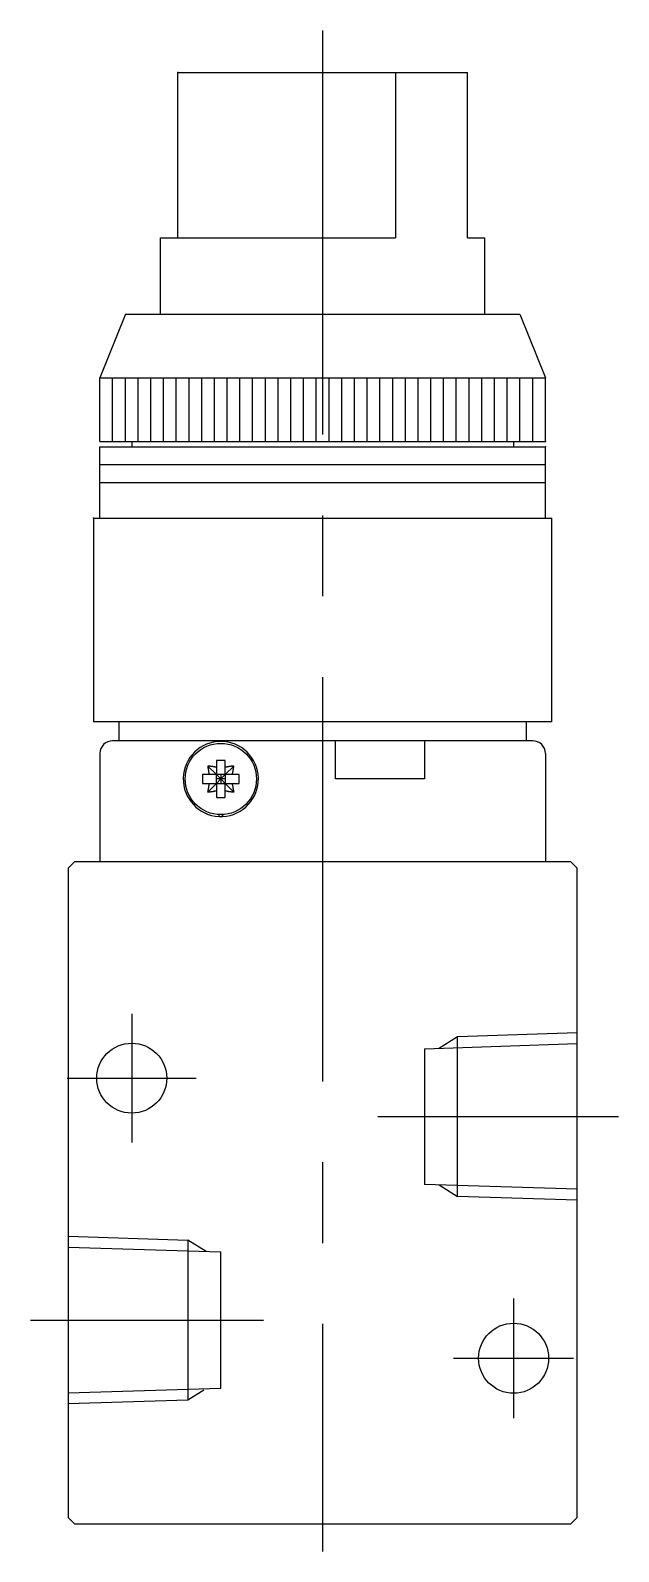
# Model space of a CAD drawing. Extents: x 1 to 262, y 0 to 247.
# Drawn here: x 116.9 to 163.1, y 52.1 to 171.6 of the extents above; entities that cross this region are included whole.
import ezdxf

# ---------------------------------------------------------------- set-up
doc = ezdxf.new("R2010")
doc.units = 0
doc.linetypes.add('CENTER', pattern=[50.8, 31.75, -6.35, 6.35, -6.35])
doc.linetypes.add('DASHED', pattern=[19.05, 12.7, -6.35])
doc.layers.get('0').update_dxf_attribs({"linetype": 'CONTINUOUS'})
doc.layers.add('CENTER', color=1, linetype='CENTER')

msp = doc.modelspace()

# ---------------------------------------------------------------- linework, layer by layer
at = {"color": 7, "linetype": 'CONTINUOUS'}
for p, q in [((128.5, 168.27), (145.62, 168.27)), ((128.5, 155.27), (128.5, 168.27)), ((145.62, 168.27), (145.62, 155.27)), ((145.62, 168.27), (151.28, 168.27)), ((151.28, 155.27), (151.28, 168.27)), ((127.14, 149.27), (127.14, 155.27)), ((127.14, 155.27), (145.62, 155.27)), ((151.28, 155.27), (152.64, 155.27)), ((152.64, 149.27), (152.64, 155.27)), ((124.39, 149.27), (122.39, 144.27)), ((124.39, 149.27), (155.39, 149.27)), ((155.39, 149.27), (157.39, 144.27)), ((122.39, 144.27), (157.39, 144.27)), ((122.39, 139.27), (122.39, 144.27)), ((123.39, 139.27), (123.39, 144.27)), ((124.39, 139.27), (124.39, 144.27)), ((125.39, 139.27), (125.39, 144.27)), ((126.39, 139.27), (126.39, 144.27)), ((127.39, 139.27), (127.39, 144.27)), ((128.39, 139.27), (128.39, 144.27)), ((129.39, 139.27), (129.39, 144.27)), ((130.39, 139.27), (130.39, 144.27)), ((131.39, 139.27), (131.39, 144.27)), ((132.39, 139.27), (132.39, 144.27)), ((133.39, 139.27), (133.39, 144.27)), ((134.39, 139.27), (134.39, 144.27)), ((135.39, 139.27), (135.39, 144.27)), ((136.39, 139.27), (136.39, 144.27)), ((137.39, 139.27), (137.39, 144.27)), ((138.39, 139.27), (138.39, 144.27)), ((139.39, 139.27), (139.39, 144.27)), ((140.39, 139.27), (140.39, 144.27)), ((141.39, 139.27), (141.39, 144.27)), ((142.39, 139.27), (142.39, 144.27)), ((143.39, 139.27), (143.39, 144.27)), ((144.39, 139.27), (144.39, 144.27)), ((145.39, 139.27), (145.39, 144.27)), ((146.39, 139.27), (146.39, 144.27)), ((147.39, 139.27), (147.39, 144.27)), ((148.39, 139.27), (148.39, 144.27)), ((149.39, 139.27), (149.39, 144.27)), ((150.39, 139.27), (150.39, 144.27)), ((151.39, 139.27), (151.39, 144.27)), ((152.39, 139.27), (152.39, 144.27)), ((153.39, 139.27), (153.39, 144.27)), ((154.39, 139.27), (154.39, 144.27)), ((155.39, 139.27), (155.39, 144.27)), ((156.39, 139.27), (156.39, 144.27)), ((157.39, 139.27), (157.39, 144.27)), ((122.39, 139.27), (157.39, 139.27)), ((122.39, 133.27), (122.39, 138.87)), ((122.39, 138.87), (157.39, 138.87)), ((124.89, 139.27), (124.89, 138.87)), ((154.89, 139.27), (154.89, 138.87)), ((157.39, 133.27), (157.39, 138.87)), ((122.39, 137.47), (157.39, 137.47)), ((122.39, 136.07), (157.39, 136.07)), ((121.89, 133.27), (121.89, 117.27)), ((121.89, 133.27), (157.89, 133.27)), ((157.89, 117.27), (157.89, 133.27)), ((157.89, 117.27), (121.89, 117.27)), ((123.89, 117.27), (123.89, 115.77)), ((155.89, 115.77), (155.89, 117.27)), ((122.39, 114.77), (122.39, 106.27)), ((123.89, 115.77), (123.39, 115.77)), ((124.89, 115.77), (123.89, 115.77)), ((154.89, 115.77), (124.89, 115.77)), ((140.89, 112.77), (140.89, 115.77)), ((147.89, 115.77), (147.89, 112.77)), ((155.89, 115.77), (154.89, 115.77)), ((156.39, 115.77), (155.89, 115.77)), ((157.39, 114.77), (157.39, 107.27)), ((131.54, 113.12), (130.86, 113.79)), ((131.54, 114.21), (131.54, 113.69)), ((131.54, 113.69), (131.54, 113.12)), ((132.24, 113.69), (132.24, 114.21)), ((132.24, 113.12), (132.91, 113.79)), ((132.24, 113.12), (132.24, 113.69)), ((130.97, 113.12), (130.45, 113.12)), ((130.45, 112.42), (130.97, 112.42)), ((131.54, 112.42), (130.86, 111.74)), ((131.54, 113.12), (130.97, 113.12)), ((130.97, 112.42), (131.54, 112.42)), ((131.54, 113.12), (131.89, 112.77)), ((132.24, 113.12), (131.54, 113.12)), ((131.54, 112.42), (131.54, 113.12)), ((131.89, 112.77), (131.54, 112.77)), ((131.89, 112.77), (131.54, 112.42)), ((131.54, 112.42), (132.24, 112.42)), ((131.54, 112.42), (131.54, 111.85)), ((131.89, 113.12), (131.89, 112.77)), ((131.89, 112.77), (132.24, 113.12)), ((131.89, 112.77), (131.89, 112.42)), ((132.24, 112.77), (131.89, 112.77)), ((132.24, 112.42), (131.89, 112.77)), ((132.24, 113.12), (132.24, 112.42)), ((132.81, 113.12), (132.24, 113.12)), ((132.24, 111.85), (132.24, 112.42)), ((132.24, 112.42), (132.91, 111.74)), ((132.24, 112.42), (132.81, 112.42)), ((133.33, 113.12), (132.81, 113.12)), ((132.81, 112.42), (133.33, 112.42)), ((147.89, 112.77), (140.89, 112.77)), ((131.54, 111.85), (131.54, 111.33)), ((132.24, 111.33), (132.24, 111.85)), ((131.75, 109.82), (131.75, 109.97)), ((132, 109.97), (132, 109.82)), ((132.03, 109.97), (132.03, 109.82)), ((157.39, 107.27), (157.39, 106.27)), ((119.89, 105.77), (120.39, 106.27)), ((119.89, 105.77), (119.89, 54.77)), ((159.39, 106.27), (120.39, 106.27)), ((157.39, 106.27), (122.39, 106.27)), ((156.89, 106.27), (122.89, 106.27)), ((156.89, 106.27), (123.89, 106.27)), ((159.39, 106.27), (159.89, 105.77)), ((159.89, 54.77), (159.89, 105.77)), ((120.39, 54.27), (119.89, 54.77)), ((120.39, 54.27), (159.39, 54.27)), ((159.89, 54.77), (159.39, 54.27))]:
    msp.add_line(p, q, dxfattribs=at)
at = {"color": 3, "linetype": 'DASHED'}
for p, q in [((148.98, 91.61), (150.49, 92.55)), ((150.49, 92.55), (159.89, 92.85)), ((150.49, 79.98), (150.49, 92.55)), ((147.89, 91.57), (159.89, 91.99)), ((147.89, 91.57), (147.89, 80.92)), ((159.89, 80.55), (147.89, 80.92)), ((149.04, 80.89), (150.49, 79.98)), ((159.89, 79.69), (150.49, 79.98)), ((119.89, 76.85), (129.29, 76.55)), ((130.74, 75.65), (129.29, 76.55)), ((129.29, 76.55), (129.29, 63.98)), ((119.89, 75.99), (131.89, 75.62)), ((131.88, 64.92), (131.88, 75.62)), ((119.89, 64.55), (131.89, 64.92)), ((130.55, 64.77), (129.29, 63.98)), ((129.29, 63.98), (119.89, 63.69))]:
    msp.add_line(p, q, dxfattribs=at)
at = {"color": 7, "linetype": 'CONTINUOUS'}
for points in [[(130.86, 113.79, 0), (130.86, 113.79, 0), (130.86, 113.78, 0), (130.86, 113.78, 0), (130.87, 113.77, 0), (130.87, 113.77, 0), (130.87, 113.76, 0), (130.87, 113.76, 0), (130.87, 113.75, 0), (130.87, 113.75, 0), (130.87, 113.74, 0), (130.87, 113.74, 0), (130.87, 113.73, 0), (130.87, 113.72, 0), (130.87, 113.72, 0), (130.87, 113.72, 0), (130.87, 113.71, 0), (130.87, 113.7, 0), (130.88, 113.7, 0), (130.88, 113.69, 0), (130.88, 113.69, 0), (130.88, 113.68, 0), (130.88, 113.68, 0), (130.88, 113.67, 0), (130.88, 113.67, 0), (130.88, 113.66, 0), (130.88, 113.66, 0), (130.88, 113.65, 0), (130.88, 113.65, 0), (130.88, 113.64, 0), (130.88, 113.64, 0), (130.88, 113.63, 0), (130.89, 113.62, 0), (130.89, 113.62, 0), (130.89, 113.61, 0), (130.89, 113.61, 0), (130.89, 113.6, 0), (130.89, 113.6, 0), (130.89, 113.59, 0), (130.89, 113.59, 0), (130.89, 113.58, 0), (130.89, 113.58, 0), (130.89, 113.57, 0), (130.89, 113.57, 0), (130.9, 113.56, 0), (130.9, 113.56, 0), (130.9, 113.55, 0), (130.9, 113.55, 0), (130.9, 113.54, 0), (130.9, 113.54, 0), (130.9, 113.53, 0), (130.9, 113.53, 0), (130.9, 113.52, 0), (130.9, 113.51, 0), (130.9, 113.51, 0), (130.9, 113.5, 0), (130.91, 113.5, 0), (130.91, 113.49, 0), (130.91, 113.49, 0), (130.91, 113.48, 0), (130.91, 113.48, 0), (130.91, 113.47, 0), (130.91, 113.47, 0), (130.91, 113.46, 0), (130.91, 113.46, 0), (130.91, 113.45, 0), (130.91, 113.45, 0), (130.91, 113.44, 0), (130.91, 113.44, 0), (130.91, 113.43, 0), (130.92, 113.42, 0), (130.92, 113.42, 0), (130.92, 113.41, 0), (130.92, 113.41, 0), (130.92, 113.4, 0), (130.92, 113.4, 0), (130.92, 113.39, 0), (130.92, 113.39, 0), (130.92, 113.38, 0), (130.92, 113.38, 0), (130.93, 113.37, 0), (130.93, 113.37, 0), (130.93, 113.36, 0), (130.93, 113.36, 0), (130.93, 113.35, 0), (130.93, 113.34, 0), (130.93, 113.34, 0), (130.93, 113.33, 0), (130.93, 113.33, 0), (130.93, 113.32, 0), (130.93, 113.32, 0), (130.94, 113.31, 0), (130.94, 113.31, 0), (130.94, 113.3, 0), (130.94, 113.3, 0), (130.94, 113.29, 0), (130.94, 113.29, 0), (130.94, 113.28, 0), (130.94, 113.28, 0), (130.94, 113.27, 0), (130.94, 113.27, 0), (130.94, 113.26, 0), (130.94, 113.25, 0), (130.95, 113.25, 0), (130.95, 113.24, 0), (130.95, 113.24, 0), (130.95, 113.23, 0), (130.95, 113.23, 0), (130.95, 113.22, 0), (130.95, 113.22, 0), (130.95, 113.21, 0), (130.95, 113.21, 0), (130.95, 113.2, 0), (130.96, 113.2, 0), (130.96, 113.19, 0), (130.96, 113.19, 0), (130.96, 113.18, 0), (130.96, 113.17, 0), (130.96, 113.17, 0), (130.96, 113.17, 0), (130.96, 113.16, 0), (130.96, 113.15, 0), (130.96, 113.15, 0), (130.97, 113.14, 0), (130.97, 113.14, 0), (130.97, 113.13, 0), (130.97, 113.13, 0), (130.97, 113.12, 0), (130.97, 113.12, 0)], [(131.54, 113.69, 0), (131.53, 113.69, 0), (131.53, 113.69, 0), (131.52, 113.69, 0), (131.52, 113.69, 0), (131.51, 113.69, 0), (131.51, 113.69, 0), (131.5, 113.69, 0), (131.5, 113.69, 0), (131.49, 113.69, 0), (131.49, 113.7, 0), (131.48, 113.7, 0), (131.47, 113.7, 0), (131.47, 113.7, 0), (131.46, 113.7, 0), (131.46, 113.7, 0), (131.45, 113.7, 0), (131.45, 113.7, 0), (131.44, 113.7, 0), (131.44, 113.7, 0), (131.43, 113.7, 0), (131.43, 113.71, 0), (131.42, 113.71, 0), (131.42, 113.71, 0), (131.41, 113.71, 0), (131.41, 113.71, 0), (131.4, 113.71, 0), (131.4, 113.71, 0), (131.39, 113.71, 0), (131.38, 113.71, 0), (131.38, 113.72, 0), (131.37, 113.72, 0), (131.37, 113.72, 0), (131.36, 113.72, 0), (131.36, 113.72, 0), (131.35, 113.72, 0), (131.35, 113.72, 0), (131.34, 113.72, 0), (131.34, 113.72, 0), (131.33, 113.72, 0), (131.33, 113.72, 0), (131.32, 113.72, 0), (131.32, 113.72, 0), (131.31, 113.73, 0), (131.31, 113.73, 0), (131.3, 113.73, 0), (131.29, 113.73, 0), (131.29, 113.73, 0), (131.28, 113.73, 0), (131.28, 113.73, 0), (131.27, 113.73, 0), (131.27, 113.73, 0), (131.26, 113.73, 0), (131.26, 113.73, 0), (131.25, 113.74, 0), (131.25, 113.74, 0), (131.24, 113.74, 0), (131.24, 113.74, 0), (131.23, 113.74, 0), (131.23, 113.74, 0), (131.22, 113.74, 0), (131.22, 113.74, 0), (131.21, 113.74, 0), (131.21, 113.74, 0), (131.2, 113.74, 0), (131.19, 113.75, 0), (131.19, 113.75, 0), (131.18, 113.75, 0), (131.18, 113.75, 0), (131.17, 113.75, 0), (131.17, 113.75, 0), (131.16, 113.75, 0), (131.16, 113.75, 0), (131.15, 113.75, 0), (131.15, 113.75, 0), (131.14, 113.75, 0), (131.14, 113.75, 0), (131.13, 113.75, 0), (131.12, 113.76, 0), (131.12, 113.76, 0), (131.12, 113.76, 0), (131.11, 113.76, 0), (131.1, 113.76, 0), (131.1, 113.76, 0), (131.09, 113.76, 0), (131.09, 113.76, 0), (131.08, 113.76, 0), (131.08, 113.76, 0), (131.07, 113.76, 0), (131.07, 113.77, 0), (131.06, 113.77, 0), (131.06, 113.77, 0), (131.05, 113.77, 0), (131.05, 113.77, 0), (131.04, 113.77, 0), (131.04, 113.77, 0), (131.03, 113.77, 0), (131.03, 113.77, 0), (131.02, 113.77, 0), (131.01, 113.77, 0), (131.01, 113.77, 0), (131, 113.77, 0), (131, 113.78, 0), (130.99, 113.78, 0), (130.99, 113.78, 0), (130.98, 113.78, 0), (130.98, 113.78, 0), (130.97, 113.78, 0), (130.97, 113.78, 0), (130.96, 113.78, 0), (130.96, 113.78, 0), (130.95, 113.78, 0), (130.95, 113.78, 0), (130.94, 113.78, 0), (130.94, 113.78, 0), (130.93, 113.78, 0), (130.93, 113.78, 0), (130.92, 113.79, 0), (130.91, 113.79, 0), (130.91, 113.79, 0), (130.9, 113.79, 0), (130.9, 113.79, 0), (130.89, 113.79, 0), (130.89, 113.79, 0), (130.88, 113.79, 0), (130.88, 113.79, 0), (130.87, 113.79, 0), (130.87, 113.79, 0), (130.86, 113.79, 0)], [(132.24, 114.21, 0), (132.23, 114.21, 0), (132.23, 114.21, 0), (132.22, 114.21, 0), (132.22, 114.21, 0), (132.21, 114.21, 0), (132.2, 114.21, 0), (132.2, 114.21, 0), (132.19, 114.21, 0), (132.19, 114.21, 0), (132.18, 114.21, 0), (132.18, 114.21, 0), (132.17, 114.21, 0), (132.17, 114.21, 0), (132.16, 114.21, 0), (132.16, 114.21, 0), (132.15, 114.21, 0), (132.14, 114.21, 0), (132.14, 114.21, 0), (132.13, 114.21, 0), (132.13, 114.21, 0), (132.12, 114.22, 0), (132.12, 114.22, 0), (132.11, 114.22, 0), (132.11, 114.22, 0), (132.1, 114.22, 0), (132.09, 114.22, 0), (132.09, 114.22, 0), (132.08, 114.22, 0), (132.08, 114.22, 0), (132.07, 114.22, 0), (132.07, 114.22, 0), (132.06, 114.22, 0), (132.06, 114.22, 0), (132.05, 114.22, 0), (132.05, 114.22, 0), (132.04, 114.22, 0), (132.03, 114.22, 0), (132.03, 114.22, 0), (132.02, 114.22, 0), (132.02, 114.22, 0), (132.01, 114.22, 0), (132.01, 114.22, 0), (132, 114.22, 0), (132, 114.22, 0), (131.99, 114.22, 0), (131.99, 114.22, 0), (131.98, 114.22, 0), (131.97, 114.22, 0), (131.97, 114.22, 0), (131.96, 114.22, 0), (131.96, 114.22, 0), (131.95, 114.22, 0), (131.95, 114.22, 0), (131.94, 114.22, 0), (131.94, 114.22, 0), (131.93, 114.22, 0), (131.93, 114.22, 0), (131.92, 114.22, 0), (131.91, 114.22, 0), (131.91, 114.22, 0), (131.9, 114.22, 0), (131.9, 114.22, 0), (131.89, 114.22, 0), (131.89, 114.22, 0), (131.88, 114.22, 0), (131.88, 114.22, 0), (131.87, 114.22, 0), (131.87, 114.22, 0), (131.86, 114.22, 0), (131.85, 114.22, 0), (131.85, 114.22, 0), (131.84, 114.22, 0), (131.84, 114.22, 0), (131.83, 114.22, 0), (131.83, 114.22, 0), (131.82, 114.22, 0), (131.82, 114.22, 0), (131.81, 114.22, 0), (131.81, 114.22, 0), (131.8, 114.22, 0), (131.79, 114.22, 0), (131.79, 114.22, 0), (131.78, 114.22, 0), (131.78, 114.22, 0), (131.77, 114.22, 0), (131.77, 114.22, 0), (131.76, 114.22, 0), (131.76, 114.22, 0), (131.75, 114.22, 0), (131.75, 114.22, 0), (131.74, 114.22, 0), (131.74, 114.22, 0), (131.73, 114.22, 0), (131.72, 114.22, 0), (131.72, 114.22, 0), (131.71, 114.22, 0), (131.71, 114.22, 0), (131.7, 114.22, 0), (131.7, 114.22, 0), (131.69, 114.22, 0), (131.69, 114.22, 0), (131.68, 114.22, 0), (131.68, 114.22, 0), (131.67, 114.22, 0), (131.66, 114.22, 0), (131.66, 114.22, 0), (131.65, 114.22, 0), (131.65, 114.21, 0), (131.64, 114.21, 0), (131.64, 114.21, 0), (131.63, 114.21, 0), (131.63, 114.21, 0), (131.62, 114.21, 0), (131.62, 114.21, 0), (131.61, 114.21, 0), (131.6, 114.21, 0), (131.6, 114.21, 0), (131.59, 114.21, 0), (131.59, 114.21, 0), (131.58, 114.21, 0), (131.58, 114.21, 0), (131.57, 114.21, 0), (131.57, 114.21, 0), (131.56, 114.21, 0), (131.56, 114.21, 0), (131.55, 114.21, 0), (131.54, 114.21, 0), (131.54, 114.21, 0)], [(132.91, 113.79, 0), (132.91, 113.79, 0), (132.9, 113.79, 0), (132.9, 113.79, 0), (132.89, 113.79, 0), (132.89, 113.79, 0), (132.88, 113.79, 0), (132.88, 113.79, 0), (132.87, 113.79, 0), (132.87, 113.79, 0), (132.86, 113.79, 0), (132.85, 113.79, 0), (132.85, 113.78, 0), (132.84, 113.78, 0), (132.84, 113.78, 0), (132.83, 113.78, 0), (132.83, 113.78, 0), (132.82, 113.78, 0), (132.82, 113.78, 0), (132.81, 113.78, 0), (132.81, 113.78, 0), (132.8, 113.78, 0), (132.8, 113.78, 0), (132.79, 113.78, 0), (132.79, 113.78, 0), (132.78, 113.78, 0), (132.78, 113.78, 0), (132.77, 113.77, 0), (132.77, 113.77, 0), (132.76, 113.77, 0), (132.76, 113.77, 0), (132.75, 113.77, 0), (132.75, 113.77, 0), (132.74, 113.77, 0), (132.73, 113.77, 0), (132.73, 113.77, 0), (132.72, 113.77, 0), (132.72, 113.77, 0), (132.71, 113.77, 0), (132.71, 113.77, 0), (132.7, 113.76, 0), (132.7, 113.76, 0), (132.69, 113.76, 0), (132.69, 113.76, 0), (132.68, 113.76, 0), (132.68, 113.76, 0), (132.67, 113.76, 0), (132.67, 113.76, 0), (132.66, 113.76, 0), (132.66, 113.76, 0), (132.65, 113.76, 0), (132.65, 113.75, 0), (132.64, 113.75, 0), (132.63, 113.75, 0), (132.63, 113.75, 0), (132.62, 113.75, 0), (132.62, 113.75, 0), (132.61, 113.75, 0), (132.61, 113.75, 0), (132.6, 113.75, 0), (132.6, 113.75, 0), (132.59, 113.75, 0), (132.59, 113.75, 0), (132.58, 113.75, 0), (132.58, 113.74, 0), (132.57, 113.74, 0), (132.57, 113.74, 0), (132.56, 113.74, 0), (132.56, 113.74, 0), (132.55, 113.74, 0), (132.54, 113.74, 0), (132.54, 113.74, 0), (132.53, 113.74, 0), (132.53, 113.74, 0), (132.52, 113.74, 0), (132.52, 113.73, 0), (132.51, 113.73, 0), (132.51, 113.73, 0), (132.5, 113.73, 0), (132.5, 113.73, 0), (132.49, 113.73, 0), (132.49, 113.73, 0), (132.48, 113.73, 0), (132.48, 113.73, 0), (132.47, 113.73, 0), (132.47, 113.73, 0), (132.46, 113.72, 0), (132.45, 113.72, 0), (132.45, 113.72, 0), (132.44, 113.72, 0), (132.44, 113.72, 0), (132.43, 113.72, 0), (132.43, 113.72, 0), (132.42, 113.72, 0), (132.42, 113.72, 0), (132.41, 113.72, 0), (132.41, 113.72, 0), (132.4, 113.72, 0), (132.4, 113.72, 0), (132.39, 113.71, 0), (132.38, 113.71, 0), (132.38, 113.71, 0), (132.38, 113.71, 0), (132.37, 113.71, 0), (132.36, 113.71, 0), (132.36, 113.71, 0), (132.35, 113.71, 0), (132.35, 113.71, 0), (132.34, 113.7, 0), (132.34, 113.7, 0), (132.33, 113.7, 0), (132.33, 113.7, 0), (132.32, 113.7, 0), (132.32, 113.7, 0), (132.31, 113.7, 0), (132.31, 113.7, 0), (132.3, 113.7, 0), (132.29, 113.7, 0), (132.29, 113.7, 0), (132.28, 113.69, 0), (132.28, 113.69, 0), (132.27, 113.69, 0), (132.27, 113.69, 0), (132.26, 113.69, 0), (132.26, 113.69, 0), (132.25, 113.69, 0), (132.25, 113.69, 0), (132.24, 113.69, 0), (132.24, 113.69, 0)], [(132.81, 113.12, 0), (132.81, 113.12, 0), (132.81, 113.13, 0), (132.81, 113.13, 0), (132.81, 113.14, 0), (132.81, 113.14, 0), (132.81, 113.15, 0), (132.81, 113.15, 0), (132.81, 113.16, 0), (132.81, 113.17, 0), (132.82, 113.17, 0), (132.82, 113.17, 0), (132.82, 113.18, 0), (132.82, 113.19, 0), (132.82, 113.19, 0), (132.82, 113.2, 0), (132.82, 113.2, 0), (132.82, 113.21, 0), (132.82, 113.21, 0), (132.82, 113.22, 0), (132.82, 113.22, 0), (132.83, 113.23, 0), (132.83, 113.23, 0), (132.83, 113.24, 0), (132.83, 113.24, 0), (132.83, 113.25, 0), (132.83, 113.25, 0), (132.83, 113.26, 0), (132.83, 113.27, 0), (132.83, 113.27, 0), (132.83, 113.28, 0), (132.84, 113.28, 0), (132.84, 113.29, 0), (132.84, 113.29, 0), (132.84, 113.3, 0), (132.84, 113.3, 0), (132.84, 113.31, 0), (132.84, 113.31, 0), (132.84, 113.32, 0), (132.84, 113.32, 0), (132.84, 113.33, 0), (132.84, 113.33, 0), (132.84, 113.34, 0), (132.85, 113.34, 0), (132.85, 113.35, 0), (132.85, 113.36, 0), (132.85, 113.36, 0), (132.85, 113.37, 0), (132.85, 113.37, 0), (132.85, 113.38, 0), (132.85, 113.38, 0), (132.85, 113.39, 0), (132.85, 113.39, 0), (132.85, 113.4, 0), (132.86, 113.4, 0), (132.86, 113.41, 0), (132.86, 113.41, 0), (132.86, 113.42, 0), (132.86, 113.42, 0), (132.86, 113.43, 0), (132.86, 113.44, 0), (132.86, 113.44, 0), (132.86, 113.45, 0), (132.86, 113.45, 0), (132.86, 113.46, 0), (132.87, 113.46, 0), (132.87, 113.47, 0), (132.87, 113.47, 0), (132.87, 113.48, 0), (132.87, 113.48, 0), (132.87, 113.49, 0), (132.87, 113.49, 0), (132.87, 113.5, 0), (132.87, 113.5, 0), (132.87, 113.51, 0), (132.87, 113.51, 0), (132.87, 113.52, 0), (132.88, 113.53, 0), (132.88, 113.53, 0), (132.88, 113.54, 0), (132.88, 113.54, 0), (132.88, 113.55, 0), (132.88, 113.55, 0), (132.88, 113.56, 0), (132.88, 113.56, 0), (132.88, 113.57, 0), (132.88, 113.57, 0), (132.88, 113.58, 0), (132.88, 113.58, 0), (132.88, 113.59, 0), (132.88, 113.59, 0), (132.89, 113.6, 0), (132.89, 113.6, 0), (132.89, 113.61, 0), (132.89, 113.61, 0), (132.89, 113.62, 0), (132.89, 113.62, 0), (132.89, 113.63, 0), (132.89, 113.64, 0), (132.89, 113.64, 0), (132.89, 113.65, 0), (132.89, 113.65, 0), (132.89, 113.66, 0), (132.9, 113.66, 0), (132.9, 113.67, 0), (132.9, 113.67, 0), (132.9, 113.68, 0), (132.9, 113.68, 0), (132.9, 113.69, 0), (132.9, 113.69, 0), (132.9, 113.7, 0), (132.9, 113.7, 0), (132.9, 113.71, 0), (132.9, 113.72, 0), (132.9, 113.72, 0), (132.9, 113.72, 0), (132.91, 113.73, 0), (132.91, 113.74, 0), (132.91, 113.74, 0), (132.91, 113.75, 0), (132.91, 113.75, 0), (132.91, 113.76, 0), (132.91, 113.76, 0), (132.91, 113.77, 0), (132.91, 113.77, 0), (132.91, 113.78, 0), (132.91, 113.78, 0), (132.91, 113.79, 0), (132.91, 113.79, 0)], [(130.44, 113.12, 0), (130.44, 113.11, 0), (130.44, 113.11, 0), (130.44, 113.1, 0), (130.44, 113.09, 0), (130.44, 113.09, 0), (130.44, 113.08, 0), (130.44, 113.08, 0), (130.44, 113.07, 0), (130.44, 113.07, 0), (130.44, 113.06, 0), (130.44, 113.06, 0), (130.44, 113.05, 0), (130.44, 113.05, 0), (130.44, 113.04, 0), (130.44, 113.03, 0), (130.44, 113.03, 0), (130.44, 113.02, 0), (130.44, 113.02, 0), (130.44, 113.01, 0), (130.44, 113.01, 0), (130.44, 113, 0), (130.44, 113, 0), (130.44, 112.99, 0), (130.44, 112.99, 0), (130.44, 112.98, 0), (130.44, 112.97, 0), (130.44, 112.97, 0), (130.44, 112.96, 0), (130.44, 112.96, 0), (130.44, 112.95, 0), (130.44, 112.95, 0), (130.44, 112.94, 0), (130.44, 112.94, 0), (130.44, 112.93, 0), (130.44, 112.93, 0), (130.44, 112.92, 0), (130.44, 112.92, 0), (130.44, 112.91, 0), (130.44, 112.9, 0), (130.44, 112.9, 0), (130.44, 112.89, 0), (130.44, 112.89, 0), (130.44, 112.88, 0), (130.44, 112.88, 0), (130.44, 112.87, 0), (130.44, 112.87, 0), (130.44, 112.86, 0), (130.44, 112.86, 0), (130.44, 112.85, 0), (130.44, 112.84, 0), (130.44, 112.84, 0), (130.44, 112.83, 0), (130.44, 112.83, 0), (130.44, 112.82, 0), (130.44, 112.82, 0), (130.44, 112.81, 0), (130.44, 112.81, 0), (130.44, 112.8, 0), (130.44, 112.8, 0), (130.44, 112.79, 0), (130.44, 112.78, 0), (130.44, 112.78, 0), (130.44, 112.77, 0), (130.44, 112.77, 0), (130.44, 112.76, 0), (130.44, 112.76, 0), (130.44, 112.75, 0), (130.44, 112.75, 0), (130.44, 112.74, 0), (130.44, 112.73, 0), (130.44, 112.73, 0), (130.44, 112.72, 0), (130.44, 112.72, 0), (130.44, 112.71, 0), (130.44, 112.71, 0), (130.44, 112.7, 0), (130.44, 112.7, 0), (130.44, 112.69, 0), (130.44, 112.69, 0), (130.44, 112.68, 0), (130.44, 112.67, 0), (130.44, 112.67, 0), (130.44, 112.66, 0), (130.44, 112.66, 0), (130.44, 112.65, 0), (130.44, 112.65, 0), (130.44, 112.64, 0), (130.44, 112.64, 0), (130.44, 112.63, 0), (130.44, 112.63, 0), (130.44, 112.62, 0), (130.44, 112.61, 0), (130.44, 112.61, 0), (130.44, 112.6, 0), (130.44, 112.6, 0), (130.44, 112.59, 0), (130.44, 112.59, 0), (130.44, 112.58, 0), (130.44, 112.58, 0), (130.44, 112.57, 0), (130.44, 112.57, 0), (130.44, 112.56, 0), (130.44, 112.56, 0), (130.44, 112.55, 0), (130.44, 112.54, 0), (130.44, 112.54, 0), (130.44, 112.53, 0), (130.44, 112.53, 0), (130.44, 112.52, 0), (130.44, 112.52, 0), (130.44, 112.51, 0), (130.44, 112.51, 0), (130.44, 112.5, 0), (130.44, 112.5, 0), (130.44, 112.49, 0), (130.44, 112.48, 0), (130.44, 112.48, 0), (130.44, 112.47, 0), (130.44, 112.47, 0), (130.44, 112.46, 0), (130.44, 112.46, 0), (130.44, 112.45, 0), (130.44, 112.45, 0), (130.44, 112.44, 0), (130.44, 112.44, 0), (130.44, 112.43, 0), (130.44, 112.42, 0), (130.44, 112.42, 0)], [(130.97, 112.42, 0), (130.97, 112.41, 0), (130.97, 112.41, 0), (130.97, 112.4, 0), (130.97, 112.4, 0), (130.97, 112.39, 0), (130.96, 112.39, 0), (130.96, 112.38, 0), (130.96, 112.38, 0), (130.96, 112.37, 0), (130.96, 112.37, 0), (130.96, 112.36, 0), (130.96, 112.36, 0), (130.96, 112.35, 0), (130.96, 112.34, 0), (130.96, 112.34, 0), (130.95, 112.33, 0), (130.95, 112.33, 0), (130.95, 112.32, 0), (130.95, 112.32, 0), (130.95, 112.31, 0), (130.95, 112.31, 0), (130.95, 112.3, 0), (130.95, 112.3, 0), (130.95, 112.29, 0), (130.95, 112.29, 0), (130.94, 112.28, 0), (130.94, 112.28, 0), (130.94, 112.27, 0), (130.94, 112.27, 0), (130.94, 112.26, 0), (130.94, 112.25, 0), (130.94, 112.25, 0), (130.94, 112.24, 0), (130.94, 112.24, 0), (130.94, 112.23, 0), (130.94, 112.23, 0), (130.94, 112.22, 0), (130.93, 112.22, 0), (130.93, 112.21, 0), (130.93, 112.21, 0), (130.93, 112.2, 0), (130.93, 112.2, 0), (130.93, 112.19, 0), (130.93, 112.19, 0), (130.93, 112.18, 0), (130.93, 112.17, 0), (130.93, 112.17, 0), (130.93, 112.16, 0), (130.92, 112.16, 0), (130.92, 112.15, 0), (130.92, 112.15, 0), (130.92, 112.14, 0), (130.92, 112.14, 0), (130.92, 112.13, 0), (130.92, 112.13, 0), (130.92, 112.12, 0), (130.92, 112.12, 0), (130.92, 112.11, 0), (130.91, 112.11, 0), (130.91, 112.1, 0), (130.91, 112.09, 0), (130.91, 112.09, 0), (130.91, 112.08, 0), (130.91, 112.08, 0), (130.91, 112.07, 0), (130.91, 112.07, 0), (130.91, 112.06, 0), (130.91, 112.06, 0), (130.91, 112.05, 0), (130.91, 112.05, 0), (130.91, 112.04, 0), (130.91, 112.04, 0), (130.9, 112.03, 0), (130.9, 112.03, 0), (130.9, 112.02, 0), (130.9, 112.02, 0), (130.9, 112.01, 0), (130.9, 112.01, 0), (130.9, 112, 0), (130.9, 112, 0), (130.9, 111.99, 0), (130.9, 111.98, 0), (130.9, 111.98, 0), (130.9, 111.97, 0), (130.89, 111.97, 0), (130.89, 111.96, 0), (130.89, 111.96, 0), (130.89, 111.95, 0), (130.89, 111.95, 0), (130.89, 111.94, 0), (130.89, 111.94, 0), (130.89, 111.93, 0), (130.89, 111.93, 0), (130.89, 111.92, 0), (130.89, 111.92, 0), (130.89, 111.91, 0), (130.88, 111.91, 0), (130.88, 111.9, 0), (130.88, 111.89, 0), (130.88, 111.89, 0), (130.88, 111.88, 0), (130.88, 111.88, 0), (130.88, 111.87, 0), (130.88, 111.87, 0), (130.88, 111.86, 0), (130.88, 111.86, 0), (130.88, 111.85, 0), (130.88, 111.85, 0), (130.88, 111.84, 0), (130.88, 111.84, 0), (130.87, 111.83, 0), (130.87, 111.83, 0), (130.87, 111.82, 0), (130.87, 111.82, 0), (130.87, 111.81, 0), (130.87, 111.81, 0), (130.87, 111.8, 0), (130.87, 111.8, 0), (130.87, 111.79, 0), (130.87, 111.78, 0), (130.87, 111.78, 0), (130.87, 111.77, 0), (130.87, 111.77, 0), (130.87, 111.76, 0), (130.86, 111.76, 0), (130.86, 111.75, 0), (130.86, 111.75, 0), (130.86, 111.74, 0)], [(132.91, 111.74, 0), (132.91, 111.75, 0), (132.91, 111.75, 0), (132.91, 111.76, 0), (132.91, 111.76, 0), (132.91, 111.77, 0), (132.91, 111.77, 0), (132.91, 111.78, 0), (132.91, 111.78, 0), (132.91, 111.79, 0), (132.91, 111.8, 0), (132.91, 111.8, 0), (132.91, 111.81, 0), (132.9, 111.81, 0), (132.9, 111.82, 0), (132.9, 111.82, 0), (132.9, 111.83, 0), (132.9, 111.83, 0), (132.9, 111.84, 0), (132.9, 111.84, 0), (132.9, 111.85, 0), (132.9, 111.85, 0), (132.9, 111.86, 0), (132.9, 111.86, 0), (132.9, 111.87, 0), (132.9, 111.87, 0), (132.89, 111.88, 0), (132.89, 111.88, 0), (132.89, 111.89, 0), (132.89, 111.89, 0), (132.89, 111.9, 0), (132.89, 111.91, 0), (132.89, 111.91, 0), (132.89, 111.92, 0), (132.89, 111.92, 0), (132.89, 111.93, 0), (132.89, 111.93, 0), (132.89, 111.94, 0), (132.88, 111.94, 0), (132.88, 111.95, 0), (132.88, 111.95, 0), (132.88, 111.96, 0), (132.88, 111.96, 0), (132.88, 111.97, 0), (132.88, 111.97, 0), (132.88, 111.98, 0), (132.88, 111.98, 0), (132.88, 111.99, 0), (132.88, 112, 0), (132.88, 112, 0), (132.88, 112.01, 0), (132.88, 112.01, 0), (132.87, 112.02, 0), (132.87, 112.02, 0), (132.87, 112.03, 0), (132.87, 112.03, 0), (132.87, 112.04, 0), (132.87, 112.04, 0), (132.87, 112.05, 0), (132.87, 112.05, 0), (132.87, 112.06, 0), (132.87, 112.06, 0), (132.87, 112.07, 0), (132.87, 112.07, 0), (132.86, 112.08, 0), (132.86, 112.08, 0), (132.86, 112.09, 0), (132.86, 112.09, 0), (132.86, 112.1, 0), (132.86, 112.11, 0), (132.86, 112.11, 0), (132.86, 112.12, 0), (132.86, 112.12, 0), (132.86, 112.13, 0), (132.86, 112.13, 0), (132.85, 112.14, 0), (132.85, 112.14, 0), (132.85, 112.15, 0), (132.85, 112.15, 0), (132.85, 112.16, 0), (132.85, 112.16, 0), (132.85, 112.17, 0), (132.85, 112.17, 0), (132.85, 112.18, 0), (132.85, 112.19, 0), (132.85, 112.19, 0), (132.84, 112.2, 0), (132.84, 112.2, 0), (132.84, 112.21, 0), (132.84, 112.21, 0), (132.84, 112.22, 0), (132.84, 112.22, 0), (132.84, 112.23, 0), (132.84, 112.23, 0), (132.84, 112.24, 0), (132.84, 112.24, 0), (132.84, 112.25, 0), (132.84, 112.25, 0), (132.83, 112.26, 0), (132.83, 112.27, 0), (132.83, 112.27, 0), (132.83, 112.28, 0), (132.83, 112.28, 0), (132.83, 112.29, 0), (132.83, 112.29, 0), (132.83, 112.3, 0), (132.83, 112.3, 0), (132.83, 112.31, 0), (132.82, 112.31, 0), (132.82, 112.32, 0), (132.82, 112.32, 0), (132.82, 112.33, 0), (132.82, 112.33, 0), (132.82, 112.34, 0), (132.82, 112.34, 0), (132.82, 112.35, 0), (132.82, 112.36, 0), (132.82, 112.36, 0), (132.82, 112.37, 0), (132.81, 112.37, 0), (132.81, 112.38, 0), (132.81, 112.38, 0), (132.81, 112.39, 0), (132.81, 112.39, 0), (132.81, 112.4, 0), (132.81, 112.4, 0), (132.81, 112.41, 0), (132.81, 112.41, 0), (132.81, 112.42, 0)], [(133.33, 112.42, 0), (133.33, 112.42, 0), (133.33, 112.43, 0), (133.33, 112.44, 0), (133.33, 112.44, 0), (133.33, 112.45, 0), (133.33, 112.45, 0), (133.33, 112.46, 0), (133.33, 112.46, 0), (133.33, 112.47, 0), (133.33, 112.47, 0), (133.33, 112.48, 0), (133.33, 112.48, 0), (133.33, 112.49, 0), (133.33, 112.5, 0), (133.33, 112.5, 0), (133.33, 112.51, 0), (133.33, 112.51, 0), (133.33, 112.52, 0), (133.33, 112.52, 0), (133.33, 112.53, 0), (133.33, 112.53, 0), (133.34, 112.54, 0), (133.34, 112.55, 0), (133.34, 112.55, 0), (133.34, 112.56, 0), (133.34, 112.56, 0), (133.34, 112.57, 0), (133.34, 112.57, 0), (133.34, 112.58, 0), (133.34, 112.58, 0), (133.34, 112.59, 0), (133.34, 112.59, 0), (133.34, 112.6, 0), (133.34, 112.6, 0), (133.34, 112.61, 0), (133.34, 112.61, 0), (133.34, 112.62, 0), (133.34, 112.63, 0), (133.34, 112.63, 0), (133.34, 112.64, 0), (133.34, 112.64, 0), (133.34, 112.65, 0), (133.34, 112.65, 0), (133.34, 112.66, 0), (133.34, 112.66, 0), (133.34, 112.67, 0), (133.34, 112.67, 0), (133.34, 112.68, 0), (133.34, 112.69, 0), (133.34, 112.69, 0), (133.34, 112.7, 0), (133.34, 112.7, 0), (133.34, 112.71, 0), (133.34, 112.71, 0), (133.34, 112.72, 0), (133.34, 112.72, 0), (133.34, 112.73, 0), (133.34, 112.73, 0), (133.34, 112.74, 0), (133.34, 112.75, 0), (133.34, 112.75, 0), (133.34, 112.76, 0), (133.34, 112.76, 0), (133.34, 112.77, 0), (133.34, 112.77, 0), (133.34, 112.78, 0), (133.34, 112.78, 0), (133.34, 112.79, 0), (133.34, 112.8, 0), (133.34, 112.8, 0), (133.34, 112.81, 0), (133.34, 112.81, 0), (133.34, 112.82, 0), (133.34, 112.82, 0), (133.34, 112.83, 0), (133.34, 112.83, 0), (133.34, 112.84, 0), (133.34, 112.84, 0), (133.34, 112.85, 0), (133.34, 112.86, 0), (133.34, 112.86, 0), (133.34, 112.87, 0), (133.34, 112.87, 0), (133.34, 112.88, 0), (133.34, 112.88, 0), (133.34, 112.89, 0), (133.34, 112.89, 0), (133.34, 112.9, 0), (133.34, 112.9, 0), (133.34, 112.91, 0), (133.34, 112.92, 0), (133.34, 112.92, 0), (133.34, 112.93, 0), (133.34, 112.93, 0), (133.34, 112.94, 0), (133.34, 112.94, 0), (133.34, 112.95, 0), (133.34, 112.95, 0), (133.34, 112.96, 0), (133.34, 112.96, 0), (133.34, 112.97, 0), (133.34, 112.97, 0), (133.34, 112.98, 0), (133.34, 112.99, 0), (133.34, 112.99, 0), (133.34, 113, 0), (133.33, 113, 0), (133.33, 113.01, 0), (133.33, 113.01, 0), (133.33, 113.02, 0), (133.33, 113.02, 0), (133.33, 113.03, 0), (133.33, 113.03, 0), (133.33, 113.04, 0), (133.33, 113.05, 0), (133.33, 113.05, 0), (133.33, 113.06, 0), (133.33, 113.06, 0), (133.33, 113.07, 0), (133.33, 113.07, 0), (133.33, 113.08, 0), (133.33, 113.08, 0), (133.33, 113.09, 0), (133.33, 113.09, 0), (133.33, 113.1, 0), (133.33, 113.11, 0), (133.33, 113.11, 0), (133.33, 113.12, 0)], [(130.86, 111.74, 0), (130.87, 111.74, 0), (130.87, 111.74, 0), (130.88, 111.75, 0), (130.88, 111.75, 0), (130.89, 111.75, 0), (130.89, 111.75, 0), (130.9, 111.75, 0), (130.9, 111.75, 0), (130.91, 111.75, 0), (130.91, 111.75, 0), (130.92, 111.75, 0), (130.93, 111.75, 0), (130.93, 111.75, 0), (130.94, 111.75, 0), (130.94, 111.75, 0), (130.95, 111.75, 0), (130.95, 111.75, 0), (130.96, 111.75, 0), (130.96, 111.76, 0), (130.97, 111.76, 0), (130.97, 111.76, 0), (130.98, 111.76, 0), (130.98, 111.76, 0), (130.99, 111.76, 0), (130.99, 111.76, 0), (131, 111.76, 0), (131, 111.76, 0), (131.01, 111.76, 0), (131.01, 111.76, 0), (131.02, 111.76, 0), (131.03, 111.77, 0), (131.03, 111.77, 0), (131.04, 111.77, 0), (131.04, 111.77, 0), (131.05, 111.77, 0), (131.05, 111.77, 0), (131.06, 111.77, 0), (131.06, 111.77, 0), (131.07, 111.77, 0), (131.07, 111.77, 0), (131.08, 111.77, 0), (131.08, 111.77, 0), (131.09, 111.77, 0), (131.09, 111.78, 0), (131.1, 111.78, 0), (131.1, 111.78, 0), (131.11, 111.78, 0), (131.12, 111.78, 0), (131.12, 111.78, 0), (131.12, 111.78, 0), (131.13, 111.78, 0), (131.14, 111.78, 0), (131.14, 111.78, 0), (131.15, 111.78, 0), (131.15, 111.78, 0), (131.16, 111.78, 0), (131.16, 111.79, 0), (131.17, 111.79, 0), (131.17, 111.79, 0), (131.18, 111.79, 0), (131.18, 111.79, 0), (131.19, 111.79, 0), (131.19, 111.79, 0), (131.2, 111.79, 0), (131.21, 111.79, 0), (131.21, 111.79, 0), (131.22, 111.79, 0), (131.22, 111.8, 0), (131.23, 111.8, 0), (131.23, 111.8, 0), (131.24, 111.8, 0), (131.24, 111.8, 0), (131.25, 111.8, 0), (131.25, 111.8, 0), (131.26, 111.8, 0), (131.26, 111.8, 0), (131.27, 111.8, 0), (131.27, 111.8, 0), (131.28, 111.8, 0), (131.28, 111.81, 0), (131.29, 111.81, 0), (131.29, 111.81, 0), (131.3, 111.81, 0), (131.31, 111.81, 0), (131.31, 111.81, 0), (131.32, 111.81, 0), (131.32, 111.81, 0), (131.33, 111.81, 0), (131.33, 111.81, 0), (131.34, 111.81, 0), (131.34, 111.81, 0), (131.35, 111.82, 0), (131.35, 111.82, 0), (131.36, 111.82, 0), (131.36, 111.82, 0), (131.37, 111.82, 0), (131.37, 111.82, 0), (131.38, 111.82, 0), (131.38, 111.82, 0), (131.39, 111.82, 0), (131.4, 111.82, 0), (131.4, 111.83, 0), (131.41, 111.83, 0), (131.41, 111.83, 0), (131.42, 111.83, 0), (131.42, 111.83, 0), (131.43, 111.83, 0), (131.43, 111.83, 0), (131.44, 111.83, 0), (131.44, 111.83, 0), (131.45, 111.83, 0), (131.45, 111.83, 0), (131.46, 111.83, 0), (131.46, 111.84, 0), (131.47, 111.84, 0), (131.47, 111.84, 0), (131.48, 111.84, 0), (131.49, 111.84, 0), (131.49, 111.84, 0), (131.5, 111.84, 0), (131.5, 111.84, 0), (131.51, 111.84, 0), (131.51, 111.84, 0), (131.52, 111.85, 0), (131.52, 111.85, 0), (131.53, 111.85, 0), (131.53, 111.85, 0), (131.54, 111.85, 0)], [(131.54, 111.33, 0), (131.54, 111.33, 0), (131.55, 111.33, 0), (131.56, 111.33, 0), (131.56, 111.33, 0), (131.57, 111.32, 0), (131.57, 111.32, 0), (131.58, 111.32, 0), (131.58, 111.32, 0), (131.59, 111.32, 0), (131.59, 111.32, 0), (131.6, 111.32, 0), (131.6, 111.32, 0), (131.61, 111.32, 0), (131.62, 111.32, 0), (131.62, 111.32, 0), (131.63, 111.32, 0), (131.63, 111.32, 0), (131.64, 111.32, 0), (131.64, 111.32, 0), (131.65, 111.32, 0), (131.65, 111.32, 0), (131.66, 111.32, 0), (131.66, 111.32, 0), (131.67, 111.32, 0), (131.68, 111.32, 0), (131.68, 111.32, 0), (131.69, 111.32, 0), (131.69, 111.32, 0), (131.7, 111.32, 0), (131.7, 111.32, 0), (131.71, 111.32, 0), (131.71, 111.32, 0), (131.72, 111.32, 0), (131.72, 111.32, 0), (131.73, 111.32, 0), (131.74, 111.32, 0), (131.74, 111.32, 0), (131.75, 111.32, 0), (131.75, 111.32, 0), (131.76, 111.32, 0), (131.76, 111.32, 0), (131.77, 111.32, 0), (131.77, 111.32, 0), (131.78, 111.32, 0), (131.78, 111.32, 0), (131.79, 111.32, 0), (131.79, 111.32, 0), (131.8, 111.32, 0), (131.81, 111.32, 0), (131.81, 111.32, 0), (131.82, 111.32, 0), (131.82, 111.32, 0), (131.83, 111.32, 0), (131.83, 111.32, 0), (131.84, 111.32, 0), (131.84, 111.32, 0), (131.85, 111.32, 0), (131.85, 111.32, 0), (131.86, 111.32, 0), (131.87, 111.32, 0), (131.87, 111.32, 0), (131.88, 111.32, 0), (131.88, 111.32, 0), (131.89, 111.32, 0), (131.89, 111.32, 0), (131.9, 111.32, 0), (131.9, 111.32, 0), (131.91, 111.32, 0), (131.91, 111.32, 0), (131.92, 111.32, 0), (131.93, 111.32, 0), (131.93, 111.32, 0), (131.94, 111.32, 0), (131.94, 111.32, 0), (131.95, 111.32, 0), (131.95, 111.32, 0), (131.96, 111.32, 0), (131.96, 111.32, 0), (131.97, 111.32, 0), (131.97, 111.32, 0), (131.98, 111.32, 0), (131.99, 111.32, 0), (131.99, 111.32, 0), (132, 111.32, 0), (132, 111.32, 0), (132.01, 111.32, 0), (132.01, 111.32, 0), (132.02, 111.32, 0), (132.02, 111.32, 0), (132.03, 111.32, 0), (132.03, 111.32, 0), (132.04, 111.32, 0), (132.05, 111.32, 0), (132.05, 111.32, 0), (132.06, 111.32, 0), (132.06, 111.32, 0), (132.07, 111.32, 0), (132.07, 111.32, 0), (132.08, 111.32, 0), (132.08, 111.32, 0), (132.09, 111.32, 0), (132.09, 111.32, 0), (132.1, 111.32, 0), (132.11, 111.32, 0), (132.11, 111.32, 0), (132.12, 111.32, 0), (132.12, 111.32, 0), (132.13, 111.32, 0), (132.13, 111.32, 0), (132.14, 111.32, 0), (132.14, 111.32, 0), (132.15, 111.32, 0), (132.16, 111.32, 0), (132.16, 111.32, 0), (132.17, 111.32, 0), (132.17, 111.32, 0), (132.18, 111.32, 0), (132.18, 111.32, 0), (132.19, 111.32, 0), (132.19, 111.32, 0), (132.2, 111.32, 0), (132.2, 111.32, 0), (132.21, 111.32, 0), (132.22, 111.33, 0), (132.22, 111.33, 0), (132.23, 111.33, 0), (132.23, 111.33, 0), (132.24, 111.33, 0)], [(132.24, 111.85, 0), (132.24, 111.85, 0), (132.25, 111.85, 0), (132.25, 111.85, 0), (132.26, 111.85, 0), (132.26, 111.84, 0), (132.27, 111.84, 0), (132.27, 111.84, 0), (132.28, 111.84, 0), (132.28, 111.84, 0), (132.29, 111.84, 0), (132.29, 111.84, 0), (132.3, 111.84, 0), (132.31, 111.84, 0), (132.31, 111.84, 0), (132.32, 111.83, 0), (132.32, 111.83, 0), (132.33, 111.83, 0), (132.33, 111.83, 0), (132.34, 111.83, 0), (132.34, 111.83, 0), (132.35, 111.83, 0), (132.35, 111.83, 0), (132.36, 111.83, 0), (132.36, 111.83, 0), (132.37, 111.83, 0), (132.38, 111.83, 0), (132.38, 111.82, 0), (132.38, 111.82, 0), (132.39, 111.82, 0), (132.4, 111.82, 0), (132.4, 111.82, 0), (132.41, 111.82, 0), (132.41, 111.82, 0), (132.42, 111.82, 0), (132.42, 111.82, 0), (132.43, 111.82, 0), (132.43, 111.81, 0), (132.44, 111.81, 0), (132.44, 111.81, 0), (132.45, 111.81, 0), (132.45, 111.81, 0), (132.46, 111.81, 0), (132.47, 111.81, 0), (132.47, 111.81, 0), (132.48, 111.81, 0), (132.48, 111.81, 0), (132.49, 111.81, 0), (132.49, 111.81, 0), (132.5, 111.8, 0), (132.5, 111.8, 0), (132.51, 111.8, 0), (132.51, 111.8, 0), (132.52, 111.8, 0), (132.52, 111.8, 0), (132.53, 111.8, 0), (132.53, 111.8, 0), (132.54, 111.8, 0), (132.54, 111.8, 0), (132.55, 111.8, 0), (132.56, 111.8, 0), (132.56, 111.79, 0), (132.57, 111.79, 0), (132.57, 111.79, 0), (132.58, 111.79, 0), (132.58, 111.79, 0), (132.59, 111.79, 0), (132.59, 111.79, 0), (132.6, 111.79, 0), (132.6, 111.79, 0), (132.61, 111.79, 0), (132.61, 111.79, 0), (132.62, 111.78, 0), (132.62, 111.78, 0), (132.63, 111.78, 0), (132.63, 111.78, 0), (132.64, 111.78, 0), (132.65, 111.78, 0), (132.65, 111.78, 0), (132.66, 111.78, 0), (132.66, 111.78, 0), (132.67, 111.78, 0), (132.67, 111.78, 0), (132.68, 111.78, 0), (132.68, 111.78, 0), (132.69, 111.77, 0), (132.69, 111.77, 0), (132.7, 111.77, 0), (132.7, 111.77, 0), (132.71, 111.77, 0), (132.71, 111.77, 0), (132.72, 111.77, 0), (132.72, 111.77, 0), (132.73, 111.77, 0), (132.73, 111.77, 0), (132.74, 111.77, 0), (132.75, 111.77, 0), (132.75, 111.77, 0), (132.76, 111.76, 0), (132.76, 111.76, 0), (132.77, 111.76, 0), (132.77, 111.76, 0), (132.78, 111.76, 0), (132.78, 111.76, 0), (132.79, 111.76, 0), (132.79, 111.76, 0), (132.8, 111.76, 0), (132.8, 111.76, 0), (132.81, 111.76, 0), (132.81, 111.76, 0), (132.82, 111.75, 0), (132.82, 111.75, 0), (132.83, 111.75, 0), (132.83, 111.75, 0), (132.84, 111.75, 0), (132.84, 111.75, 0), (132.85, 111.75, 0), (132.85, 111.75, 0), (132.86, 111.75, 0), (132.87, 111.75, 0), (132.87, 111.75, 0), (132.88, 111.75, 0), (132.88, 111.75, 0), (132.89, 111.75, 0), (132.89, 111.75, 0), (132.9, 111.75, 0), (132.9, 111.74, 0), (132.91, 111.74, 0), (132.91, 111.74, 0)]]:
    msp.add_polyline3d(points, dxfattribs=at)
for centre, radius in [((131.89, 112.77), 2.8), ((124.89, 89.27), 2.75), ((154.89, 67.27), 2.75)]:
    msp.add_circle(centre, radius, dxfattribs=at)
for centre, radius, start, end in [((123.39, 114.77), 1, 90, 180), ((131.89, 112.77), 2.95, 272.7201, 267.2799), ((156.39, 114.77), 1, 0, 90), ((131.89, 112.77), 2.95, 267.2799, 272.2298)]:
    msp.add_arc(centre, radius, start, end, dxfattribs=at)
for p in [(128.5, 168.27), (157.39, 139.27), (157.39, 138.87), (121.89, 133.27), (139.89, 106.27), (159.89, 86.27), (119.89, 70.27)]:
    msp.add_point(p, dxfattribs=at)
at = {"layer": 'CENTER', "color": 1, "linetype": 'CENTER'}
for p, q in [((139.89, 171.57), (139.89, 52.08)), ((124.89, 94.32), (124.89, 84.21)), ((119.83, 89.27), (129.94, 89.27)), ((144.23, 86.27), (163.14, 86.27)), ((154.89, 71.97), (154.89, 62.56)), ((116.93, 70.27), (135.23, 70.27)), ((150.18, 67.27), (159.59, 67.27))]:
    msp.add_line(p, q, dxfattribs=at)

doc.saveas('drawing.dxf')
